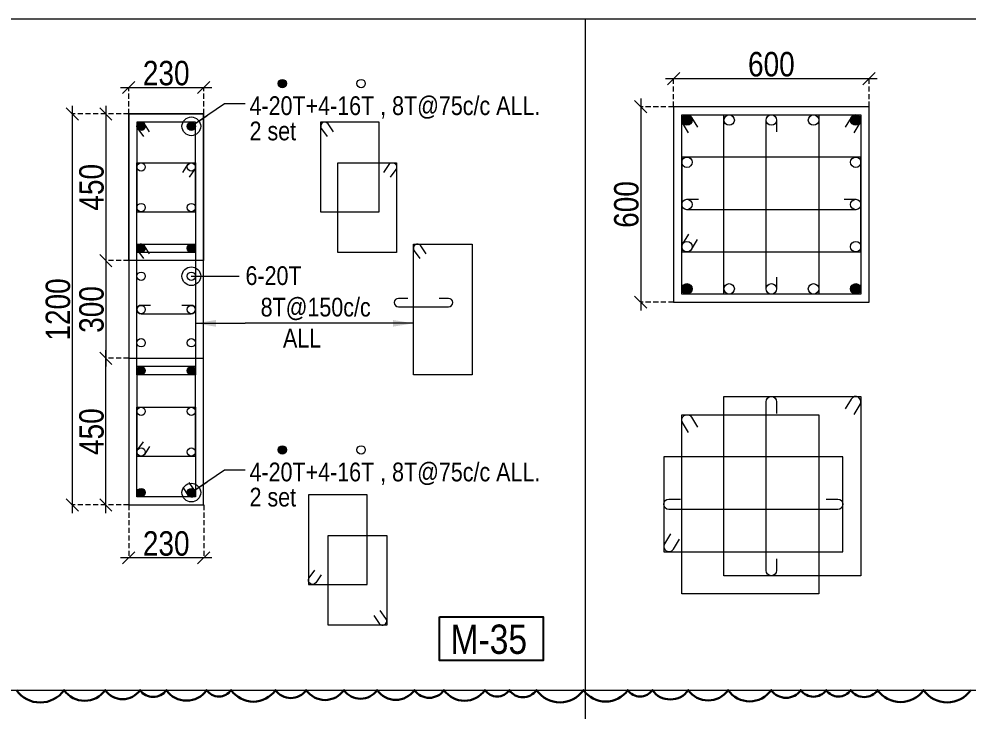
# Model space of a CAD drawing. Header units: millimetres. Extents: x 1112055 to 3390982, y -148532 to 766891.
# Drawn here: x 2171039 to 2182692, y 78134 to 86630 of the extents above; entities that cross this region are included whole.
import ezdxf
from ezdxf.enums import TextEntityAlignment as Align

# ---------------------------------------------------------------- set-up
doc = ezdxf.new("R2010")
doc.units = ezdxf.units.MM
doc.header["$PDMODE"] = 35
doc.header["$PDSIZE"] = -25
doc.linetypes.add('DASHED2', pattern=[0.375, 0.25, -0.125])
doc.linetypes.add('Hidden', pattern=[9.525, 6.35, -3.175])
for name, color, linetype, lineweight in [('B COL', 1, 'Continuous', 30), ('B COL. SIZE DIM', 220, 'Continuous', 25), ('B COLSCH', 204, 'Continuous', 20), ('B COLUMN', 1, 'Hidden', 9), ('B STEEL', 34, 'Continuous', 15), ('B-ST TEXT', 7, 'Continuous', 9)]:
    doc.layers.add(name, color=color, linetype=linetype, lineweight=lineweight)
doc.layers.add('B TEXT', color=7, linetype='Continuous')
doc.styles.add('dim inside', font='romans.shx', dxfattribs={"width": 0.8, "height": 125})
doc.styles.add('SWINC', font='swissc.ttf')
doc.styles.add('TAHOMA', font='tahoma.ttf')
doc.dimstyles.new('dim inside', dxfattribs={"dimtxt": 125, "dimasz": 100, "dimexe": 0, "dimexo": 0, "dimgap": 10, "dimtad": 0, "dimdec": 0, "dimzin": 0, "dimdsep": 46, "dimtxsty": 'dim inside', "dimblk": 'SMALL', "dimcen": 0.09, "dimadec": 0, "dimazin": 0, "dimtfac": 1, "dimtdec": 0, "dimtofl": 0, "dimtmove": 0, "dimatfit": 3, "dimfxl": 1, "dimtolj": 1, "dimtzin": 0, "dimarcsym": 2})
doc.dimstyles.new('PARESH', dxfattribs={"dimscale": 0, "dimtxt": 300, "dimasz": 150, "dimexe": 150, "dimexo": 150, "dimgap": 25, "dimtad": 1, "dimdec": 0, "dimzin": 0, "dimdsep": 46, "dimtxsty": 'TAHOMA', "dimblk": 'ARCHTICK', "dimcen": 100, "dimdle": 150, "dimclrd": 251, "dimclre": 251, "dimclrt": 6, "dimadec": 0, "dimazin": 0, "dimtfac": 1, "dimtdec": 0, "dimtix": 1, "dimtofl": 0, "dimtmove": 0, "dimatfit": 2, "dimfxl": 0.18, "dimtolj": 1, "dimtzin": 0, "dimlwd": 9, "dimlwe": 9, "dimarcsym": 0})

# ---------------------------------------------------------------- blocks, each defined once
blk = doc.blocks.new('_Oblique')
at = {"color": 0, "linetype": 'ByBlock', "lineweight": -2}
blk.add_line((-0.5, -0.5), (0.5, 0.5), dxfattribs=at)
blk = doc.blocks.new('*D3740')
at = {"layer": 'B COL. SIZE DIM', "color": 250, "lineweight": 9, "ltscale": 250, "transparency": 16777216}
blk.add_line((2172287, 85789), (2173407, 85789), dxfattribs=at)
at = {"layer": 'B COL. SIZE DIM', "color": 250, "linetype": 'DASHED2', "lineweight": 9, "ltscale": 250, "transparency": 16777216}
for p, q in [((2172387, 85464), (2172387, 85789)), ((2173307, 85464), (2173307, 85789))]:
    blk.add_line(p, q, dxfattribs=at)
at = {"layer": 'Defpoints', "color": 0, "transparency": 16777216}
for p in [(2173307, 85789), (2172387, 85464), (2173307, 85464)]:
    blk.add_point(p, dxfattribs=at)
at = {"layer": 'B COL. SIZE DIM', "color": 250, "lineweight": 9, "transparency": 16777216, "xscale": 150, "yscale": 150, "zscale": 150, "rotation": 180}
blk.add_blockref('_Oblique', (2172387, 85789), dxfattribs=at)
at = {"layer": 'B COL. SIZE DIM', "color": 250, "lineweight": 9, "transparency": 16777216, "xscale": 150, "yscale": 150, "zscale": 150}
blk.add_blockref('_Oblique', (2173307, 85789), dxfattribs=at)
at = {"layer": 'B COL. SIZE DIM', "color": 6, "transparency": 16777216, "insert": (2172847, 85964), "char_height": 300, "attachment_point": 5, "style": 'SWINC'}
blk.add_mtext('\\A1;230', dxfattribs=at)
blk = doc.blocks.new('*D3741')
at = {"layer": 'B COL. SIZE DIM', "color": 250, "lineweight": 9, "ltscale": 250, "transparency": 16777216}
blk.add_line((2172106, 83764), (2172106, 82364), dxfattribs=at)
at = {"layer": 'B COL. SIZE DIM', "color": 250, "linetype": 'DASHED2', "lineweight": 9, "ltscale": 250, "transparency": 16777216}
for p, q in [((2172387, 83664), (2172106, 83664)), ((2172387, 82464), (2172106, 82464))]:
    blk.add_line(p, q, dxfattribs=at)
at = {"layer": 'Defpoints', "color": 0, "transparency": 16777216}
for p in [(2172387, 83664), (2172106, 82464), (2172387, 82464)]:
    blk.add_point(p, dxfattribs=at)
at = {"layer": 'B COL. SIZE DIM', "color": 250, "lineweight": 9, "transparency": 16777216, "xscale": 150, "yscale": 150, "zscale": 150}
for p, rotation in [((2172106, 83664), 90), ((2172106, 82464), 270)]:
    blk.add_blockref('_Oblique', p, dxfattribs=dict(at, rotation=rotation))
at = {"layer": 'B COL. SIZE DIM', "color": 6, "transparency": 16777216, "insert": (2171931, 83064), "char_height": 300, "attachment_point": 5, "rotation": 90, "style": 'SWINC'}
blk.add_mtext('\\A1;300', dxfattribs=at)
blk = doc.blocks.new('*D3742')
at = {"layer": 'B COL. SIZE DIM', "color": 250, "lineweight": 9, "ltscale": 250, "transparency": 16777216}
blk.add_line((2172106, 85564), (2172106, 83564), dxfattribs=at)
at = {"layer": 'B COL. SIZE DIM', "color": 250, "linetype": 'DASHED2', "lineweight": 9, "ltscale": 250, "transparency": 16777216}
for p, q in [((2172387, 85464), (2172106, 85464)), ((2172387, 83664), (2172106, 83664))]:
    blk.add_line(p, q, dxfattribs=at)
at = {"layer": 'Defpoints', "color": 0, "transparency": 16777216}
for p in [(2172387, 85464), (2172106, 83664), (2172387, 83664)]:
    blk.add_point(p, dxfattribs=at)
at = {"layer": 'B COL. SIZE DIM', "color": 250, "lineweight": 9, "transparency": 16777216, "xscale": 150, "yscale": 150, "zscale": 150}
for p, rotation in [((2172106, 85464), 90), ((2172106, 83664), 270)]:
    blk.add_blockref('_Oblique', p, dxfattribs=dict(at, rotation=rotation))
at = {"layer": 'B COL. SIZE DIM', "color": 6, "transparency": 16777216, "insert": (2171931, 84564), "char_height": 300, "attachment_point": 5, "rotation": 90, "style": 'SWINC'}
blk.add_mtext('\\A1;450', dxfattribs=at)
blk = doc.blocks.new('*D3743')
at = {"layer": 'B COL. SIZE DIM', "color": 250, "lineweight": 9, "ltscale": 250, "transparency": 16777216}
blk.add_line((2172106, 80564), (2172106, 82564), dxfattribs=at)
at = {"layer": 'B COL. SIZE DIM', "color": 250, "linetype": 'DASHED2', "lineweight": 9, "ltscale": 250, "transparency": 16777216}
for p, q in [((2172387, 82464), (2172106, 82464)), ((2172387, 80664), (2172106, 80664))]:
    blk.add_line(p, q, dxfattribs=at)
at = {"layer": 'Defpoints', "color": 0, "transparency": 16777216}
for p in [(2172106, 82464), (2172387, 82464), (2172387, 80664)]:
    blk.add_point(p, dxfattribs=at)
at = {"layer": 'B COL. SIZE DIM', "color": 250, "lineweight": 9, "transparency": 16777216, "xscale": 150, "yscale": 150, "zscale": 150}
for p, rotation in [((2172106, 82464), 90), ((2172106, 80664), 270)]:
    blk.add_blockref('_Oblique', p, dxfattribs=dict(at, rotation=rotation))
at = {"layer": 'B COL. SIZE DIM', "color": 6, "transparency": 16777216, "insert": (2171931, 81564), "char_height": 300, "attachment_point": 5, "rotation": 90, "style": 'SWINC'}
blk.add_mtext('\\A1;450', dxfattribs=at)
blk = doc.blocks.new('*D3744')
at = {"layer": 'B COL. SIZE DIM', "color": 250, "lineweight": 9, "ltscale": 250, "transparency": 16777216}
blk.add_line((2171694, 85564), (2171694, 80564), dxfattribs=at)
at = {"layer": 'B COL. SIZE DIM', "color": 250, "linetype": 'DASHED2', "lineweight": 9, "ltscale": 250, "transparency": 16777216}
for p, q in [((2172387, 85464), (2171694, 85464)), ((2172387, 80664), (2171694, 80664))]:
    blk.add_line(p, q, dxfattribs=at)
at = {"layer": 'Defpoints', "color": 0, "transparency": 16777216}
for p in [(2172387, 85464), (2171694, 80664), (2172387, 80664)]:
    blk.add_point(p, dxfattribs=at)
at = {"layer": 'B COL. SIZE DIM', "color": 250, "lineweight": 9, "transparency": 16777216, "xscale": 150, "yscale": 150, "zscale": 150}
for p, rotation in [((2171694, 85464), 90), ((2171694, 80664), 270)]:
    blk.add_blockref('_Oblique', p, dxfattribs=dict(at, rotation=rotation))
at = {"layer": 'B COL. SIZE DIM', "color": 6, "transparency": 16777216, "insert": (2171519, 83064), "char_height": 300, "attachment_point": 5, "rotation": 90, "style": 'SWINC'}
blk.add_mtext('\\A1;1200', dxfattribs=at)
blk = doc.blocks.new('*D3745')
at = {"layer": 'B COL. SIZE DIM', "color": 250, "linetype": 'DASHED2', "lineweight": 9, "ltscale": 250, "transparency": 16777216}
for p, q in [((2172387, 80664), (2172387, 80014)), ((2173307, 80664), (2173307, 80014))]:
    blk.add_line(p, q, dxfattribs=at)
at = {"layer": 'B COL. SIZE DIM', "color": 250, "lineweight": 9, "ltscale": 250, "transparency": 16777216}
blk.add_line((2173407, 80014), (2172287, 80014), dxfattribs=at)
at = {"layer": 'Defpoints', "color": 0, "transparency": 16777216}
for p in [(2172387, 80664), (2173307, 80664), (2172387, 80014)]:
    blk.add_point(p, dxfattribs=at)
at = {"layer": 'B COL. SIZE DIM', "color": 250, "lineweight": 9, "transparency": 16777216, "xscale": 150, "yscale": 150, "zscale": 150, "rotation": 180}
blk.add_blockref('_Oblique', (2172387, 80014), dxfattribs=at)
at = {"layer": 'B COL. SIZE DIM', "color": 250, "lineweight": 9, "transparency": 16777216, "xscale": 150, "yscale": 150, "zscale": 150}
blk.add_blockref('_Oblique', (2173307, 80014), dxfattribs=at)
at = {"layer": 'B COL. SIZE DIM', "color": 6, "transparency": 16777216, "insert": (2172847, 80189), "char_height": 300, "attachment_point": 5, "style": 'SWINC'}
blk.add_mtext('\\A1;230', dxfattribs=at)
blk = doc.blocks.new('_ArchTick')
at = {"color": 0, "linetype": 'ByBlock', "const_width": 0.15}
blk.add_lwpolyline([(-0.5, -0.5), (0.5, 0.5)], dxfattribs=at)
blk = doc.blocks.new('*D3746')
at = {"layer": 'B COL. SIZE DIM', "color": 250, "lineweight": 9, "ltscale": 250, "transparency": 16777216}
blk.add_line((2178977, 85898), (2181577, 85898), dxfattribs=at)
at = {"layer": 'B COL. SIZE DIM', "color": 250, "linetype": 'DASHED2', "lineweight": 9, "ltscale": 250, "transparency": 16777216}
for p, q in [((2179077, 85553), (2179077, 85898)), ((2181477, 85553), (2181477, 85898))]:
    blk.add_line(p, q, dxfattribs=at)
at = {"layer": 'Defpoints', "color": 0, "transparency": 16777216}
for p in [(2181477, 85898), (2179077, 85553), (2181477, 85553)]:
    blk.add_point(p, dxfattribs=at)
at = {"layer": 'B COL. SIZE DIM', "color": 250, "lineweight": 9, "transparency": 16777216, "xscale": 150, "yscale": 150, "zscale": 150, "rotation": 180}
blk.add_blockref('_Oblique', (2179077, 85898), dxfattribs=at)
at = {"layer": 'B COL. SIZE DIM', "color": 250, "lineweight": 9, "transparency": 16777216, "xscale": 150, "yscale": 150, "zscale": 150}
blk.add_blockref('_Oblique', (2181477, 85898), dxfattribs=at)
at = {"layer": 'B COL. SIZE DIM', "color": 6, "transparency": 16777216, "insert": (2180277, 86073), "char_height": 300, "attachment_point": 5, "style": 'SWINC'}
blk.add_mtext('\\A1;600', dxfattribs=at)
blk = doc.blocks.new('*D3747')
at = {"layer": 'B COL. SIZE DIM', "color": 250, "lineweight": 9, "ltscale": 250, "transparency": 16777216}
blk.add_line((2178673, 85653), (2178673, 83053), dxfattribs=at)
at = {"layer": 'B COL. SIZE DIM', "color": 250, "linetype": 'DASHED2', "lineweight": 9, "ltscale": 250, "transparency": 16777216}
for p, q in [((2179077, 85553), (2178673, 85553)), ((2179077, 83153), (2178673, 83153))]:
    blk.add_line(p, q, dxfattribs=at)
at = {"layer": 'Defpoints', "color": 0, "transparency": 16777216}
for p in [(2179077, 85553), (2178673, 83153), (2179077, 83153)]:
    blk.add_point(p, dxfattribs=at)
at = {"layer": 'B COL. SIZE DIM', "color": 250, "lineweight": 9, "transparency": 16777216, "xscale": 150, "yscale": 150, "zscale": 150}
for p, rotation in [((2178673, 85553), 90), ((2178673, 83153), 270)]:
    blk.add_blockref('_Oblique', p, dxfattribs=dict(at, rotation=rotation))
at = {"layer": 'B COL. SIZE DIM', "color": 6, "transparency": 16777216, "insert": (2178498, 84353), "char_height": 300, "attachment_point": 5, "rotation": 90, "style": 'SWINC'}
blk.add_mtext('\\A1;600', dxfattribs=at)

msp = doc.modelspace()

# ---------------------------------------------------------------- hatches: boundary and pattern name
at = {"layer": 'B STEEL', "lineweight": 13}
h = msp.add_hatch(color=256, dxfattribs=at)
h.dxf.hatch_style = 1
edge = h.paths.add_edge_path()
edge.add_ellipse((2174273.2, 85836.8), major_axis=(51.4, 0), ratio=1, start_angle=0, end_angle=360)
at = {"layer": 'B STEEL', "lineweight": 9, "ltscale": 0.5}
h = msp.add_hatch(color=34, dxfattribs=at)
edge = h.paths.add_edge_path()
edge.add_arc((2179241, 85388.8), 64, 0, 360)
h = msp.add_hatch(color=34, dxfattribs=at)
edge = h.paths.add_edge_path()
edge.add_arc((2181312.9, 85388.8), 64, 180, 540, ccw=False)
at = {"layer": 'B STEEL', "lineweight": 13}
h = msp.add_hatch(color=256, dxfattribs=at)
h.dxf.hatch_style = 1
edge = h.paths.add_edge_path()
edge.add_ellipse((2172538.2, 85312.4), major_axis=(51.4, 0), ratio=1, start_angle=0, end_angle=360)
h = msp.add_hatch(color=256, dxfattribs=at)
h.dxf.hatch_style = 1
edge = h.paths.add_edge_path()
edge.add_ellipse((2173155.4, 85312.4), major_axis=(51.4, 0), ratio=1, start_angle=0, end_angle=360)
h = msp.add_hatch(color=256, dxfattribs=at)
h.dxf.hatch_style = 1
edge = h.paths.add_edge_path()
edge.add_ellipse((2172538.2, 83815.2), major_axis=(51.4, 0), ratio=1, start_angle=0, end_angle=360)
h = msp.add_hatch(color=256, dxfattribs=at)
h.dxf.hatch_style = 1
edge = h.paths.add_edge_path()
edge.add_ellipse((2173155.4, 83815.2), major_axis=(51.4, 0), ratio=1, start_angle=0, end_angle=360)
at = {"layer": 'B STEEL', "lineweight": 9, "ltscale": 0.5}
h = msp.add_hatch(color=34, dxfattribs=at)
edge = h.paths.add_edge_path()
edge.add_arc((2179241, 83316.8), 64, 0, 360, ccw=False)
h = msp.add_hatch(color=34, dxfattribs=at)
edge = h.paths.add_edge_path()
edge.add_arc((2181312.9, 83316.8), 64, -180, 180)
at = {"layer": 'B STEEL', "lineweight": 13}
h = msp.add_hatch(color=256, dxfattribs=at)
h.dxf.hatch_style = 1
edge = h.paths.add_edge_path()
edge.add_ellipse((2172538.2, 82312.4), major_axis=(51.4, 0), ratio=1, start_angle=0, end_angle=360)
h = msp.add_hatch(color=256, dxfattribs=at)
h.dxf.hatch_style = 1
edge = h.paths.add_edge_path()
edge.add_ellipse((2173155.4, 82312.4), major_axis=(51.4, 0), ratio=1, start_angle=0, end_angle=360)
h = msp.add_hatch(color=256, dxfattribs=at)
h.dxf.hatch_style = 1
edge = h.paths.add_edge_path()
edge.add_ellipse((2174273.2, 81339.7), major_axis=(51.4, 0), ratio=1, start_angle=0, end_angle=360)
h = msp.add_hatch(color=256, dxfattribs=at)
h.dxf.hatch_style = 1
edge = h.paths.add_edge_path()
edge.add_ellipse((2172538.2, 80815.2), major_axis=(51.4, 0), ratio=1, start_angle=0, end_angle=360)
h = msp.add_hatch(color=256, dxfattribs=at)
h.dxf.hatch_style = 1
edge = h.paths.add_edge_path()
edge.add_ellipse((2173155.4, 80815.2), major_axis=(51.4, 0), ratio=1, start_angle=0, end_angle=360)

# ---------------------------------------------------------------- linework, layer by layer
at = {"color": 2, "lineweight": 30}
msp.add_lwpolyline([(2182724.7, 78390.4, -0.5205671), (2182146.4, 78390.4, -0.5205671), (2181581.7, 78390.4, -0.5205671), (2181252.3, 78390.4, -0.5205671), (2180950.2, 78390.4, -0.5205671), (2180638.7, 78390.4, -0.5205671), (2180275.5, 78390.4, -0.5205671), (2179745.5, 78390.4, -0.5205671), (2179257.5, 78390.4, -0.5205671), (2178816.1, 78390.4, -0.5205671), (2178514, 78390.4, -0.5205671), (2177970.2, 78390.4, -0.5205671), (2177394.3, 78390.4, -0.5205671), (2177060.3, 78390.4, -0.5205671), (2176761, 78390.4, -0.5205671), (2176257.5, 78390.4, -0.5205671), (2175895, 78390.4, -0.5205671), (2175436.8, 78390.4, -0.5205671), (2175030.3, 78390.4, -0.5205671), (2174564.7, 78390.4, -0.5205671), (2174189.5, 78390.4, -0.5205671), (2173643.8, 78390.4, -0.5205671), (2173343.6, 78390.4, -0.5205671), (2172848.5, 78390.4, -0.5205671), (2172526, 78390.4, -0.5205671), (2172097.9, 78390.4, -0.5205671), (2171592.7, 78390.4, -0.5205671), (2171007.9, 78390.4, -0.5205671)], format="xyb", dxfattribs=at)
at = {"layer": 'B COL', "lineweight": 13}
for points in [[(2172386.8, 80663.8), (2173306.8, 80663.8), (2173306.8, 85463.8), (2172386.8, 85463.8)], [(2172386.8, 85463.8), (2173306.8, 85463.8), (2173306.8, 83663.8), (2172386.8, 83663.8)], [(2172386.8, 80663.8), (2173306.8, 80663.8), (2173306.8, 82463.8), (2172386.8, 82463.8)]]:
    msp.add_lwpolyline(points, close=True, dxfattribs=at)
at = {"layer": 'B COLSCH', "color": 250, "lineweight": 0}
for p, q in [((2079293.2, 86630.3), (2221391.2, 86630.3)), ((2177989.9, 86630.3), (2177989.9, 21698.7)), ((2079293.2, 78390.4), (2221391.2, 78390.4))]:
    msp.add_line(p, q, dxfattribs=at)
at = {"layer": 'B COLUMN', "color": 1, "linetype": 'ByBlock', "lineweight": 20}
msp.add_lwpolyline([(2179077, 83152.8), (2181477, 83152.8), (2181477, 85552.8), (2179077, 85552.8)], close=True, dxfattribs=at)
at = {"layer": 'B STEEL', "color": 34, "lineweight": 9, "ltscale": 0.5}
for points in [[(2179261.2, 85233.7), (2179186.5, 85355.2, -1), (2179295.5, 85422.3), (2179370.3, 85300.9)], [(2180341, 83459.5), (2180341, 83316.8, -1), (2180212.9, 83316.8), (2180212.9, 85388.8, -1), (2180341, 85388.8), (2180341, 85246.1)], [(2181292.7, 85233.7), (2181367.5, 85355.2, 1), (2181258.4, 85422.3), (2181183.7, 85300.9)], [(2181170.3, 84416.8), (2181312.9, 84416.8, -1), (2181312.9, 84288.8), (2179241, 84288.8, -1), (2179241, 84416.8), (2179383.6, 84416.8)], [(2179261.2, 83989.8), (2179186.5, 83868.4, 1), (2179295.5, 83801.3), (2179370.3, 83922.7)], [(2180341, 80001.7), (2180341, 79859, -1), (2180212.9, 79859), (2180212.9, 81931, -1), (2180341, 81931), (2180341, 81788.4)], [(2181292.7, 81776), (2181367.5, 81897.4, 1), (2181258.4, 81964.6), (2181183.7, 81843.1)], [(2179261.2, 81552.9), (2179186.5, 81674.4, -1), (2179295.5, 81741.5), (2179370.3, 81620)], [(2180949, 80736), (2181091.7, 80736, -1), (2181091.7, 80607.9), (2179019.7, 80607.9, -1), (2179019.7, 80736), (2179162.4, 80736)], [(2179040, 80309), (2178965.2, 80187.5, 1), (2179074.2, 80120.4), (2179149, 80241.9)]]:
    msp.add_lwpolyline(points, format="xyb", dxfattribs=at)
for points in [[(2180859, 85452.8), (2180859, 83252.8), (2179177, 83252.8), (2179177, 85452.8)], [(2181377, 85452.8), (2181377, 83252.8), (2179695, 83252.8), (2179695, 85452.8)], [(2179177, 83770.8), (2181377, 83770.8), (2181377, 84934.8), (2179177, 84934.8)], [(2181377, 81995), (2181377, 79795), (2179695, 79795), (2179695, 81995)], [(2180859, 81771.9), (2180859, 79571.9), (2179177, 79571.9), (2179177, 81771.9)], [(2178955.7, 80089.9), (2181155.7, 80089.9), (2181155.7, 81254), (2178955.7, 81254)]]:
    msp.add_lwpolyline(points, close=True, dxfattribs=at)
at = {"layer": 'B STEEL', "lineweight": 13}
for points in [[(2172486.8, 84262.9), (2173206.8, 84262.9), (2173206.8, 85363.8), (2172486.8, 85363.8)], [(2174743.1, 84262.9), (2175463.1, 84262.9), (2175463.1, 85363.8), (2174743.1, 85363.8)], [(2172486.8, 84864.8), (2173206.8, 84864.8), (2173206.8, 83763.8), (2172486.8, 83763.8)], [(2174955.4, 84864.8), (2175675.4, 84864.8), (2175675.4, 83763.8), (2174955.4, 83763.8)], [(2172486.8, 81262.9), (2173206.8, 81262.9), (2173206.8, 82363.8), (2172486.8, 82363.8)], [(2172486.8, 81864.8), (2173206.8, 81864.8), (2173206.8, 80763.8), (2172486.8, 80763.8)], [(2174592.3, 79687.5), (2175312.3, 79687.5), (2175312.3, 80788.5), (2174592.3, 80788.5)], [(2174834.4, 80289.4), (2175554.4, 80289.4), (2175554.4, 79188.5), (2174834.4, 79188.5)]]:
    msp.add_lwpolyline(points, close=True, dxfattribs=at)
for points in [[(2172643.8, 85243.6), (2172579.1, 85343.6, 1), (2172497.3, 85281.2), (2172566.4, 85186.3)], [(2174900.1, 85243.6), (2174835.3, 85343.6, 1), (2174753.6, 85281.2), (2174822.7, 85186.3)], [(2173049.8, 84744.6), (2173114.5, 84844.6, -1), (2173196.2, 84782.1), (2173127.2, 84687.3)], [(2175518.4, 84744.6), (2175583.1, 84844.6, -1), (2175664.8, 84782.1), (2175595.8, 84687.3)], [(2172643.8, 81383.1), (2172579.1, 81283.1, -1), (2172497.3, 81345.5), (2172566.4, 81440.4)], [(2173049.8, 80884), (2173114.5, 80784, 1), (2173196.2, 80846.5), (2173127.2, 80941.3)], [(2174749.3, 79807.7), (2174684.6, 79707.7, -1), (2174602.9, 79770.1), (2174671.9, 79865)], [(2175397.4, 79308.6), (2175462.1, 79208.7, 1), (2175543.8, 79271.1), (2175474.8, 79366)]]:
    msp.add_lwpolyline(points, format="xyb", dxfattribs=at)
at = {"layer": 'B STEEL', "color": 3, "lineweight": 13}
for points in [[(2173206.8, 82261), (2172486.8, 82261), (2172486.8, 83866.7), (2173206.8, 83866.7)], [(2176601.5, 82261), (2175881.5, 82261), (2175881.5, 83866.7), (2176601.5, 83866.7)]]:
    msp.add_lwpolyline(points, close=True, dxfattribs=at)
for points in [[(2172643.8, 83746.5), (2172579.1, 83846.5, 1), (2172497.3, 83784), (2172566.4, 83689.1)], [(2176038.5, 83746.5), (2175973.8, 83846.5, 1), (2175892.1, 83784), (2175961.1, 83689.1)], [(2175812.2, 83199.6), (2175697.6, 83199.6, 1), (2175697.6, 83096.8), (2176314.8, 83096.8, 1), (2176314.8, 83199.6), (2176200.2, 83199.6)], [(2172652.8, 83114.6), (2172538.2, 83114.6, 1), (2172538.2, 83011.8), (2173155.4, 83011.8, 1), (2173155.4, 83114.6), (2173040.8, 83114.6)]]:
    msp.add_lwpolyline(points, format="xyb", dxfattribs=at)
at = {"layer": 'B STEEL', "lineweight": 13}
for centre in [(2174273.2, 85836.8), (2175240, 85836.8), (2172538.2, 85312.4), (2173155.4, 85312.4), (2172538.2, 84813.3), (2173155.4, 84813.3), (2172538.2, 84314.3), (2173155.4, 84314.3), (2172538.2, 83815.2), (2173155.4, 83815.2), (2172538.2, 83472.4), (2173155.4, 83472.4), (2172538.2, 83063.2), (2173155.4, 83063.2), (2172538.2, 82655.2), (2173155.4, 82655.2), (2172538.2, 82312.4), (2173155.4, 82312.4), (2172538.2, 81813.3), (2173155.4, 81813.3), (2172538.2, 81314.3), (2173155.4, 81314.3), (2174273.2, 81339.7), (2175240, 81339.7), (2172538.2, 80815.2), (2173155.4, 80815.2)]:
    msp.add_circle(centre, 51.4, dxfattribs=at)
at = {"layer": 'B STEEL', "color": 34, "lineweight": 9, "ltscale": 0.5}
for centre in [(2179241, 85388.8), (2179759, 85388.8), (2180277, 85388.8), (2180795, 85388.8), (2181312.9, 85388.8), (2179241, 84870.8), (2181312.9, 84870.8), (2179241, 84352.8), (2181312.9, 84352.8), (2179241, 83834.8), (2181312.9, 83834.8), (2179241, 83316.8), (2179759, 83316.8), (2180277, 83316.8), (2180795, 83316.8), (2181312.9, 83316.8)]:
    msp.add_circle(centre, 64, dxfattribs=at)
at = {"layer": 'B TEXT', "color": 1}
msp.add_lwpolyline([(2176200.8, 79292), (2177475.4, 79292), (2177475.4, 78754.1), (2176200.8, 78754.1)], close=True, dxfattribs=at)

# ---------------------------------------------------------------- texts
at = {"layer": 'B TEXT', "lineweight": 15, "style": 'SWINC'}
for s, p in [('4-20T+4-16T , 8T@75c/c ALL.', (2173870.4, 85381.8)), ('2 set', (2173870.4, 85071.6)), ('6-20T', (2173820.8, 83295.1)), ('8T@150c/c', (2174006.3, 82908.6)), ('ALL', (2174280.9, 82527.9)), ('4-20T+4-16T , 8T@75c/c ALL.', (2173870.4, 80884.6)), ('2 set', (2173870.4, 80576.3))]:
    msp.add_text(s, height=230, dxfattribs=at).set_placement(p, align=Align.BOTTOM_LEFT)
at = {"layer": 'B TEXT', "color": 1, "style": 'SWINC'}
msp.add_text('M-35', height=360, dxfattribs=at).set_placement((2176338.1, 78727.5), align=Align.BOTTOM_LEFT)

# ---------------------------------------------------------------- dimensions: what is measured, and where the dimension line sits
at = {"layer": 'B COL. SIZE DIM', "color": 250, "ltscale": 250}
for base, p1, p2, picture, middle in [((2181477, 85897.7), (2179077, 85552.8), (2181477, 85552.8), '*D3746', (2180277, 86072.7)), ((2173306.8, 85788.7), (2172386.8, 85463.8), (2173306.8, 85463.8), '*D3740', (2172846.8, 85963.7)), ((2172386.8, 80014.3), (2173306.8, 80663.8), (2172386.8, 80663.8), '*D3745', (2172846.8, 80189.3))]:
    dim = msp.add_linear_dim(base=base, p1=p1, p2=p2, dimstyle='dim inside', override={"dimtxt": 300, "dimasz": 150, "dimgap": 25, "dimtad": 3, "dimlfac": 0.25, "dimtxsty": 'SWINC', "dimblk1": 'Oblique', "dimblk2": 'Oblique', "dimsah": 1, "dimdle": 100, "dimclrd": 250, "dimclre": 250, "dimclrt": 6, "dimfxl": 1000, "dimlwd": 9, "dimlwe": 9}, dxfattribs=at)
    dim.commit()
    dim.dimension.update_dxf_attribs({"geometry": picture, "text_midpoint": middle})
for base, p1, p2, angle, picture, middle in [((2178673.1, 83152.8), (2179077, 85552.8), (2179077, 83152.8), 90, '*D3747', (2178498.1, 84352.8)), ((2171694.1, 80663.8), (2172386.8, 85463.8), (2172386.8, 80663.8), 90, '*D3744', (2171519.1, 83063.8)), ((2172106.3, 83663.8), (2172386.8, 85463.8), (2172386.8, 83663.8), 90, '*D3742', (2171931.3, 84563.8)), ((2172106.3, 82463.8), (2172386.8, 83663.8), (2172386.8, 82463.8), 90, '*D3741', (2171931.3, 83063.8)), ((2172106.3, 82463.8), (2172386.8, 80663.8), (2172386.8, 82463.8), 270, '*D3743', (2171931.3, 81563.8))]:
    dim = msp.add_linear_dim(base=base, p1=p1, p2=p2, angle=angle, dimstyle='dim inside', override={"dimtxt": 300, "dimasz": 150, "dimgap": 25, "dimtad": 3, "dimlfac": 0.25, "dimtxsty": 'SWINC', "dimblk1": 'Oblique', "dimblk2": 'Oblique', "dimsah": 1, "dimdle": 100, "dimclrd": 250, "dimclre": 250, "dimclrt": 6, "dimfxl": 1000, "dimlwd": 9, "dimlwe": 9}, dxfattribs=at)
    dim.commit()
    dim.dimension.update_dxf_attribs({"geometry": picture, "text_midpoint": middle})

# ---------------------------------------------------------------- leaders
at = {"layer": 'B-ST TEXT', "lineweight": 15}
for points, override in [([(2173155.4, 85312.4), (2173562.5, 85592), (2173817, 85592)], {"dimscale": 1, "dimasz": 230, "dimtad": 0, "dimclrd": 0, "dimldrblk": 'Origin', "dimtfill": 2}), ([(2173155.4, 83472.4), (2173743.8, 83472.4)], {"dimscale": 1, "dimasz": 230, "dimtad": 0, "dimclrd": 0, "dimldrblk": 'Origin', "dimtfill": 2}), ([(2173206.8, 82893.7), (2173816, 82893.7)], {"dimscale": 1, "dimasz": 250, "dimtad": 0, "dimclrd": 0, "dimtfill": 2}), ([(2175881.5, 82893.7), (2173816, 82893.7)], {"dimscale": 1, "dimasz": 250, "dimtad": 0, "dimclrd": 0, "dimtfill": 2}), ([(2173155.4, 80815.2), (2173562.5, 81094.8), (2173817, 81094.8)], {"dimscale": 1, "dimasz": 230, "dimtad": 0, "dimclrd": 0, "dimldrblk": 'Origin', "dimtfill": 2})]:
    msp.add_leader(points, dimstyle='PARESH', override=override, dxfattribs=at)

doc.saveas('drawing.dxf')
